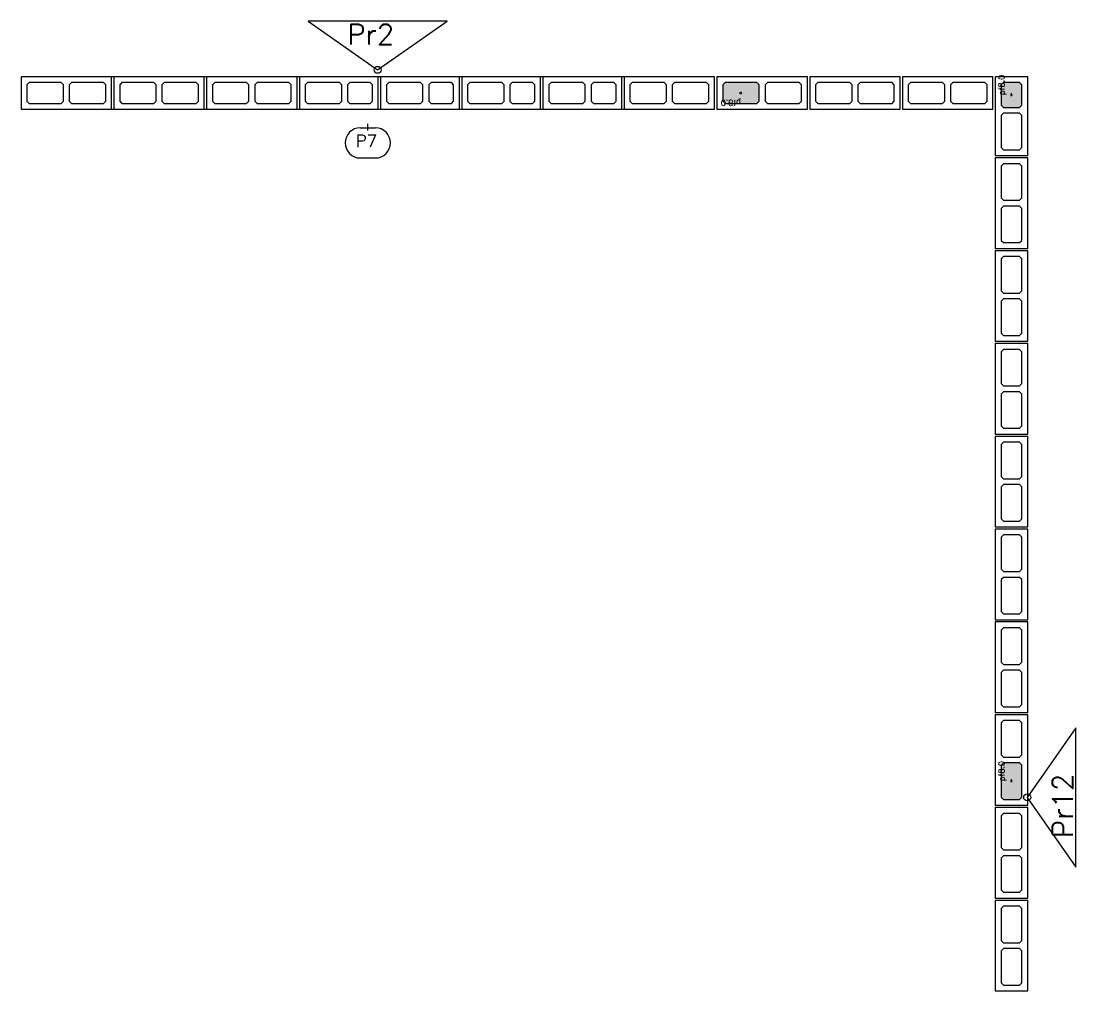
# Model space of a CAD drawing. Extents: x -19 to 910, y -954 to 75.
# Drawn here: x 455 to 909.8, y -564 to -146 of the extents above; entities that cross this region are included whole.
import ezdxf

# ---------------------------------------------------------------- set-up
doc = ezdxf.new("R2010")
doc.units = 0
doc.header["$LTSCALE"] = 25
doc.linetypes.add('ESTILO_TQS_0001', pattern=[1, 0.7, -0.3])
doc.layers.get('0').update_dxf_attribs({"linetype": 'CONTINUOUS'})
for name, color, linetype in [('106', 5, 'CONTINUOUS'), ('161', 7, 'CONTINUOUS'), ('198', 11, 'CONTINUOUS'), ('203', 7, 'ESTILO_TQS_0001'), ('213', 77, 'CONTINUOUS'), ('216', 3, 'CONTINUOUS'), ('237', 6, 'CONTINUOUS'), ('241', 2, 'CONTINUOUS'), ('245', 10, 'CONTINUOUS'), ('251', 1, 'CONTINUOUS')]:
    doc.layers.add(name, color=color, linetype=linetype)
doc.styles.get("Standard").update_dxf_attribs({"font": 'ROMANS.SHX'})

# ---------------------------------------------------------------- blocks, each defined once
blk = doc.blocks.new('P4015')
blk.add_lwpolyline([(-19.5, -7), (19.5, -7), (19.5, 7), (-19.5, 7), (-19.5, -7)])
at = {"layer": '203'}
for points in [[(-17, -3.5), (-16, -4.5), (-2.25, -4.5), (-1.25, -3.5), (-1.25, 3.5), (-2.25, 4.5), (-16, 4.5), (-17, 3.5), (-17, -3.5)], [(1.25, -3.5), (2.25, -4.5), (16, -4.5), (17, -3.5), (17, 3.5), (16, 4.5), (2.25, 4.5), (1.25, 3.5), (1.25, -3.5)]]:
    blk.add_lwpolyline(points, dxfattribs=at)
blk = doc.blocks.new('P4015G')
blk.add_lwpolyline([(-19.5, -7), (19.5, -7), (19.5, 7), (-19.5, 7), (-19.5, -7)])
at = {"layer": '203'}
for points in [[(-17, -3.5), (-16, -4.5), (-2.25, -4.5), (-1.25, -3.5), (-1.25, 3.5), (-2.25, 4.5), (-16, 4.5), (-17, 3.5), (-17, -3.5)], [(1.25, -3.5), (2.25, -4.5), (16, -4.5), (17, -3.5), (17, 3.5), (16, 4.5), (2.25, 4.5), (1.25, 3.5), (1.25, -3.5)]]:
    blk.add_lwpolyline(points, dxfattribs=at)
at = {"layer": '213'}
for points in [[(1.25, -3.5), (17, 3.5), (16, 4.5)], [(1.25, -3.5), (16, 4.5), (2.25, 4.5)], [(1.25, -3.5), (2.25, 4.5), (1.25, 3.5)], [(1.25, -3.5), (17, -3.5), (17, 3.5)], [(1.25, -3.5), (1.25, 3.5), (1.25, -3.5)], [(1.25, -3.5), (2.25, -4.5), (16, -4.5)], [(1.25, -3.5), (16, -4.5), (17, -3.5)]]:
    blk.add_solid(points, dxfattribs=at)
blk = doc.blocks.new('P3515')
blk.add_lwpolyline([(-17, -7), (17, -7), (17, 7), (-17, 7), (-17, -7)])
at = {"layer": '203'}
for points in [[(-14.5, -3.5), (-13.5, -4.5), (-4.75, -4.5), (-3.75, -3.5), (-3.75, 3.5), (-4.75, 4.5), (-13.5, 4.5), (-14.5, 3.5), (-14.5, -3.5)], [(-1.25, -3.5), (-0.25, -4.5), (13.5, -4.5), (14.5, -3.5), (14.5, 3.5), (13.5, 4.5), (-0.25, 4.5), (-1.25, 3.5), (-1.25, -3.5)]]:
    blk.add_lwpolyline(points, dxfattribs=at)
blk = doc.blocks.new('_BLVAO')
blk.add_lwpolyline([(-0.5, -0.5), (0.5, -0.5), (0.5, 0.5), (-0.5, 0.5), (-0.5, -0.5)])
blk = doc.blocks.new('_IDNPRT')
for p, q in [((-0.25, 0), (0.25, 0)), ((0, -0.086155), (0, 0.134385)), ((-0.25, -1), (0.25, -1))]:
    blk.add_line(p, q)
for centre, start, end in [((-0.25, -0.5), 90, 270), ((0.25, -0.5), 270, 90)]:
    blk.add_arc(centre, 0.5, start, end)
blk = doc.blocks.new('_PFERV')
for p, q in [((-0.55, 0), (1.05, 0)), ((0, -0.55), (0, 0.55))]:
    blk.add_line(p, q)
for points in [[(-0.354, 0.354), (-0.5, 0), (-0.354, -0.354)], [(-0.354, 0.354), (0.354, 0.354), (0, 0.5)], [(-0.354, 0.354), (0, 0.5), (-0.354, 0.354)], [(-0.354, 0.354), (-0.354, -0.354), (0, -0.5)], [(-0.354, 0.354), (0, -0.5), (0.354, -0.354)], [(-0.354, 0.354), (0.354, -0.354), (0.5, 0)], [(-0.354, 0.354), (0.5, 0), (0.354, 0.354)]]:
    blk.add_solid(points)
blk = doc.blocks.new('_PFERV_PF8_0')
at = {"xscale": 0.8, "yscale": 0.8}
blk.add_blockref('_PFERV', (0, 0), dxfattribs=at)
at = {"layer": '198'}
blk.add_text('pf8.0', height=2.5, dxfattribs=at).set_placement((0, 3))
blk = doc.blocks.new('_IDNPAR')
for p, q in [((0, 0), (-1, -0.7)), ((1, -0.7), (0, 0)), ((-1, -0.7), (1, -0.7))]:
    blk.add_line(p, q)
blk.add_circle((0, 0), 0.05)
blk = doc.blocks.new('P3515G2')
blk.add_lwpolyline([(-17, -7), (17, -7), (17, 7), (-17, 7), (-17, -7)])
at = {"layer": '203'}
for points in [[(-14.5, -3.5), (-13.5, -4.5), (-4.75, -4.5), (-3.75, -3.5), (-3.75, 3.5), (-4.75, 4.5), (-13.5, 4.5), (-14.5, 3.5), (-14.5, -3.5)], [(-1.25, -3.5), (-0.25, -4.5), (13.5, -4.5), (14.5, -3.5), (14.5, 3.5), (13.5, 4.5), (-0.25, 4.5), (-1.25, 3.5), (-1.25, -3.5)]]:
    blk.add_lwpolyline(points, dxfattribs=at)
at = {"layer": '213'}
for points in [[(-14.5, -3.5), (-3.75, 3.5), (-4.75, 4.5)], [(-14.5, -3.5), (-4.75, 4.5), (-13.5, 4.5)], [(-14.5, -3.5), (-13.5, 4.5), (-14.5, 3.5)], [(-14.5, -3.5), (-3.75, -3.5), (-3.75, 3.5)], [(-14.5, -3.5), (-14.5, 3.5), (-14.5, -3.5)], [(-14.5, -3.5), (-13.5, -4.5), (-4.75, -4.5)], [(-14.5, -3.5), (-4.75, -4.5), (-3.75, -3.5)]]:
    blk.add_solid(points, dxfattribs=at)

msp = doc.modelspace()

# ---------------------------------------------------------------- block references
at = {"layer": '106', "xscale": 13, "yscale": 13}
msp.add_blockref('_IDNPRT', (604.5, -192), dxfattribs=at)
at = {"layer": '161'}
for p, rotation in [((882, -177.875), 90), ((765.375, -177), 180), ((882, -473.625), 90)]:
    msp.add_blockref('_PFERV_PF8_0', p, dxfattribs=dict(at, rotation=rotation))
at = {"layer": '237', "xscale": 30, "yscale": 30}
for p, rotation in [((608.733001, -167.006623), 180), ((888.787409, -480.601225), 90)]:
    msp.add_blockref('_IDNPAR', p, dxfattribs=dict(at, rotation=rotation))
at = {"layer": '241'}
for name, p, rotation in [('P4015G', (774.5, -177), 180), ('P4015', (814.5, -177), 180), ('P4015', (854.5, -177), 180), ('P3515G2', (882, -187), 270), ('P4015', (882, -224.5), 270), ('P4015', (882, -264.5), 270), ('P4015', (882, -304.5), 270), ('P4015', (882, -344.5), 270), ('P4015', (882, -384.5), 270), ('P4015', (882, -424.5), 270), ('P4015G', (882, -464.5), 270), ('P4015', (882, -504.5), 270), ('P4015', (882, -544.5), 270)]:
    msp.add_blockref(name, p, dxfattribs=dict(at, rotation=rotation))
at = {"layer": '245', "rotation": 180}
for name, p in [('P4015', (474.5, -177)), ('P4015', (514.5, -177)), ('P4015', (554.5, -177)), ('P3515', (592, -177)), ('P3515', (627, -177)), ('P3515', (662, -177)), ('P3515', (697, -177)), ('P4015', (734.5, -177))]:
    msp.add_blockref(name, p, dxfattribs=at)
at = {"layer": '251', "xscale": 299, "yscale": 14}
msp.add_blockref('_BLVAO', (604.5, -177), dxfattribs=at)

# ---------------------------------------------------------------- texts
at = {"layer": '216'}
msp.add_text('P7', height=5.25, dxfattribs=at).set_placement((599.25, -200.3125))
at = {"layer": '237'}
msp.add_text('Pr2', height=8.75, dxfattribs=at).set_placement((595.608001, -156.069123))
msp.add_text('Pr12', height=8.75, rotation=90, dxfattribs=at).set_placement((908.474909, -498.101225))

doc.saveas('drawing.dxf')
